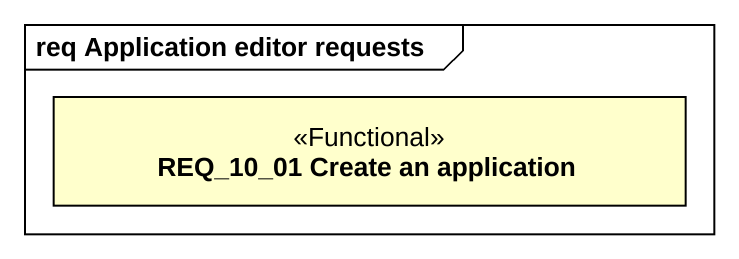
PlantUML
@startuml
mainframe req Application editor requests
hide circle
hide empty members
class "REQ_10_01 Create an application" as REQ_10_01_Create_an <<Functional>>
@enduml
